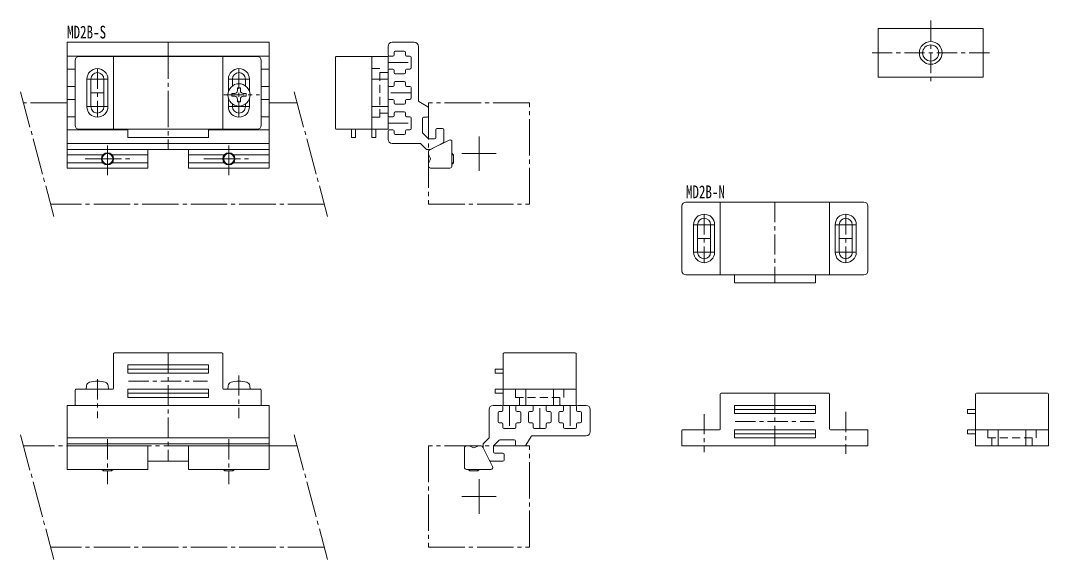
# Model space of a CAD drawing. Units: millimetres on the paper. Extents: x -622 to 995, y -460 to 705.
# Drawn here: x 269 to 523.1, y 151.4 to 284.6 of the extents above; entities that cross this region are included whole.
import ezdxf
from ezdxf.enums import TextEntityAlignment as Align

# ---------------------------------------------------------------- set-up
doc = ezdxf.new("R2010")
doc.units = ezdxf.units.MM
for name, pattern in [('CHAIN1', [8, 5, -1, 1, -1]), ('CHAIN2', [12, 9, -1, 1, -1]), ('DASHED2', [3, 2, -1])]:
    doc.linetypes.add(name, pattern=pattern)
for name, color, linetype, lineweight in [('0-0', 7, 'Continuous', 18), ('0-1', 4, 'Continuous', 18), ('0-8', 4, 'Continuous', 18), ('0-B', 4, 'Continuous', 18)]:
    doc.layers.add(name, color=color, linetype=linetype, lineweight=lineweight)
doc.styles.add('ＭＳ ゴシック', font='')
doc.styles.get('ＭＳ ゴシック').set_extended_font_data('MS Gothic')

msp = doc.modelspace()

# ---------------------------------------------------------------- linework, layer by layer
at = {"layer": '0-0'}
for p, q in [((481.015, 282.629), (481.015, 270.629)), ((330.5, 279.256), (280.5, 279.256)), ((280.5, 279.256), (280.5, 248.156)), ((330.5, 248.156), (330.5, 279.256)), ((359.851, 276.156), (359.851, 278.256)), ((360.851, 279.256), (366.351, 279.256)), ((363.851, 277.056), (361.651, 277.056)), ((367.351, 278.256), (367.351, 264.872)), ((330.5, 275.856), (280.5, 275.856)), ((282.5, 258.756), (282.5, 274.756)), ((327.5, 275.756), (283.5, 275.756)), ((292, 275.756), (292, 257.756)), ((319, 275.756), (319, 257.756)), ((328.5, 258.756), (328.5, 274.756)), ((361.051, 275.856), (360.151, 275.856)), ((361.351, 276.756), (361.351, 276.156)), ((364.151, 276.156), (364.151, 276.756)), ((365.251, 275.856), (364.451, 275.856)), ((365.551, 272.956), (365.551, 275.556)), ((282.5, 272.656), (280.5, 272.656)), ((330.5, 272.656), (328.5, 272.656)), ((359.851, 268.656), (359.851, 272.356)), ((360.151, 272.656), (361.051, 272.656)), ((361.351, 272.356), (361.351, 271.756)), ((364.151, 271.756), (364.151, 272.356)), ((364.451, 272.656), (365.251, 272.656)), ((285.4, 270.156), (285.4, 263.356)), ((286.4, 270.156), (286.4, 263.356)), ((289.6, 270.156), (289.6, 263.356)), ((290.6, 270.156), (290.6, 263.356)), ((320.4, 270.156), (320.4, 267.152)), ((321.4, 270.156), (321.4, 268.493)), ((324.6, 270.156), (324.6, 268.493)), ((325.6, 270.156), (325.6, 267.152)), ((361.651, 271.456), (363.851, 271.456)), ((363.851, 269.556), (361.651, 269.556)), ((481.015, 270.629), (507.015, 270.629)), ((282.5, 268.356), (280.5, 268.356)), ((330.5, 268.356), (328.5, 268.356)), ((361.051, 268.356), (360.151, 268.356)), ((361.351, 269.256), (361.351, 268.656)), ((364.151, 268.656), (364.151, 269.256)), ((365.251, 268.356), (364.451, 268.356)), ((365.551, 265.456), (365.551, 268.056)), ((282.5, 265.156), (280.5, 265.156)), ((320.4, 265.36), (320.4, 263.356)), ((325.6, 265.36), (325.6, 263.356)), ((330.5, 265.156), (328.5, 265.156)), ((359.851, 261.156), (359.851, 264.856)), ((360.151, 265.156), (361.051, 265.156)), ((361.351, 264.856), (361.351, 264.256)), ((364.151, 264.256), (364.151, 264.856)), ((364.451, 265.156), (365.251, 265.156)), ((367.501, 264.613), (369.701, 263.343)), ((321.4, 264.019), (321.4, 263.356)), ((324.6, 264.019), (324.6, 263.356)), ((361.351, 261.756), (361.351, 261.156)), ((361.651, 263.956), (363.851, 263.956)), ((363.851, 262.056), (361.651, 262.056)), ((364.151, 261.156), (364.151, 261.756)), ((369.851, 263.083), (369.851, 261.056)), ((282.5, 260.856), (280.5, 260.856)), ((330.5, 260.856), (328.5, 260.856)), ((361.051, 260.856), (360.151, 260.856)), ((365.251, 260.856), (364.451, 260.856)), ((365.551, 257.956), (365.551, 260.556)), ((368.351, 260.456), (368.351, 256.98)), ((369.551, 260.756), (368.651, 260.756)), ((295.5, 257.656), (280.5, 257.656)), ((327.5, 257.756), (283.5, 257.756)), ((295.5, 257.756), (295.5, 255.756)), ((315.5, 257.756), (315.5, 255.756)), ((330.5, 257.656), (315.5, 257.656)), ((359.851, 255.256), (359.851, 257.356)), ((360.151, 257.656), (361.051, 257.656)), ((361.351, 257.356), (361.351, 256.756)), ((364.151, 256.756), (364.151, 257.356)), ((364.451, 257.656), (365.251, 257.656)), ((368.439, 256.768), (369.763, 255.444)), ((371.651, 255.656), (371.651, 257.656)), ((371.951, 257.956), (373.351, 257.956)), ((373.651, 257.656), (373.651, 254.641)), ((330.5, 254.256), (280.5, 254.256)), ((295.5, 255.756), (315.5, 255.756)), ((367.727, 254.256), (360.851, 254.256)), ((361.651, 256.456), (363.851, 256.456)), ((369.263, 252.844), (367.939, 254.168)), ((369.975, 255.356), (371.351, 255.356)), ((370.127, 252.694), (374.927, 255.094)), ((373.485, 254.373), (370.314, 252.788)), ((375.651, 254.647), (375.651, 248.656)), ((280.5, 252.756), (330.5, 252.756)), ((370.18, 252.756), (369.475, 252.756)), ((369.851, 251.59), (369.851, 252.247)), ((369.851, 248.656), (369.851, 249.322)), ((370.284, 250.706), (369.918, 251.34)), ((369.918, 249.572), (370.284, 250.206)), ((375.151, 248.156), (370.351, 248.156)), ((477.5, 239.772), (433.5, 239.772)), ((442, 239.772), (442, 221.772)), ((469, 239.772), (469, 221.772)), ((432.5, 222.772), (432.5, 238.772)), ((478.5, 222.772), (478.5, 238.772)), ((435.4, 234.172), (435.4, 227.372)), ((436.4, 234.172), (436.4, 227.372)), ((439.6, 234.172), (439.6, 227.372)), ((440.6, 234.172), (440.6, 227.372)), ((470.4, 234.172), (470.4, 227.372)), ((471.4, 234.172), (471.4, 227.372)), ((474.6, 234.172), (474.6, 227.372)), ((475.6, 234.172), (475.6, 227.372)), ((477.5, 221.772), (433.5, 221.772)), ((445.5, 221.772), (445.5, 219.772)), ((465.5, 221.772), (465.5, 219.772)), ((445.5, 219.772), (465.5, 219.772)), ((292, 193.7), (292, 202.3)), ((318.8, 202.5), (292.2, 202.5)), ((319, 193.7), (319, 202.3)), ((295.5, 199.5), (315.5, 199.5)), ((295.5, 199.5), (295.5, 197.5)), ((295.5, 198.5), (315.5, 198.5)), ((315.5, 199.5), (315.5, 197.5)), ((295.5, 197.5), (315.5, 197.5)), ((282.5, 193.3), (282.5, 189.5)), ((282.7, 193.5), (291.8, 193.5)), ((295.5, 193.5), (315.5, 193.5)), ((295.5, 193.5), (295.5, 191.5)), ((315.5, 193.5), (315.5, 191.5)), ((328.3, 193.5), (319.2, 193.5)), ((328.5, 193.3), (328.5, 189.5)), ((295.5, 192.5), (315.5, 192.5)), ((295.5, 191.5), (315.5, 191.5)), ((442, 183.7), (442, 192.3)), ((468.8, 192.5), (442.2, 192.5)), ((469, 183.7), (469, 192.3)), ((280.5, 189.5), (330.5, 189.5)), ((280.5, 189.5), (280.5, 173.7)), ((282.5, 189.5), (328.5, 189.5)), ((330.5, 189.5), (330.5, 173.7)), ((384.851, 181.624), (384.851, 188.5)), ((385.851, 189.5), (387.951, 189.5)), ((388.251, 189.2), (388.251, 188.3)), ((391.451, 188.3), (391.451, 189.2)), ((391.751, 189.5), (395.451, 189.5)), ((395.751, 189.2), (395.751, 188.3)), ((398.951, 188.3), (398.951, 189.2)), ((399.251, 189.5), (402.951, 189.5)), ((403.251, 189.2), (403.251, 188.3)), ((406.451, 188.3), (406.451, 189.2)), ((406.751, 189.5), (408.851, 189.5)), ((409.851, 188.5), (409.851, 183)), ((445.5, 189.5), (465.5, 189.5)), ((445.5, 189.5), (445.5, 187.5)), ((445.5, 188.5), (465.5, 188.5)), ((465.5, 189.5), (465.5, 187.5)), ((387.051, 187.7), (387.051, 185.5)), ((387.951, 188), (387.351, 188)), ((392.351, 188), (391.751, 188)), ((392.651, 185.5), (392.651, 187.7)), ((394.551, 187.7), (394.551, 185.5)), ((395.451, 188), (394.851, 188)), ((399.851, 188), (399.251, 188)), ((400.151, 185.5), (400.151, 187.7)), ((402.051, 187.7), (402.051, 185.5)), ((402.951, 188), (402.351, 188)), ((407.351, 188), (406.751, 188)), ((407.651, 185.5), (407.651, 187.7)), ((445.5, 187.5), (465.5, 187.5)), ((387.351, 185.2), (387.951, 185.2)), ((388.251, 184.9), (388.251, 184.1)), ((388.551, 183.8), (391.151, 183.8)), ((391.451, 184.1), (391.451, 184.9)), ((391.751, 185.2), (392.351, 185.2)), ((394.851, 185.2), (395.451, 185.2)), ((395.751, 184.9), (395.751, 184.1)), ((396.051, 183.8), (398.651, 183.8)), ((398.951, 184.1), (398.951, 184.9)), ((399.251, 185.2), (399.851, 185.2)), ((402.351, 185.2), (402.951, 185.2)), ((403.251, 184.9), (403.251, 184.1)), ((403.551, 183.8), (406.151, 183.8)), ((406.451, 184.1), (406.451, 184.9)), ((406.751, 185.2), (407.351, 185.2)), ((432.5, 183.3), (432.5, 179.5)), ((432.7, 183.5), (441.8, 183.5)), ((445.5, 183.5), (465.5, 183.5)), ((445.5, 183.5), (445.5, 181.5)), ((465.5, 183.5), (465.5, 181.5)), ((478.3, 183.5), (469.2, 183.5)), ((478.5, 183.3), (478.5, 179.5)), ((383.439, 180.088), (384.763, 181.412)), ((387.363, 180.912), (386.039, 179.588)), ((391.051, 181), (387.575, 181)), ((391.351, 179.8), (391.351, 180.7)), ((395.208, 181.85), (393.938, 179.65)), ((408.851, 182), (395.468, 182)), ((445.5, 182.5), (465.5, 182.5)), ((445.5, 181.5), (465.5, 181.5)), ((300.5, 179.5), (280.5, 179.5)), ((300.5, 179.5), (300.5, 173.7)), ((310.5, 179.5), (310.5, 173.7)), ((310.5, 179.5), (330.5, 179.5)), ((378.751, 174.2), (378.751, 179)), ((379.251, 179.5), (379.917, 179.5)), ((380.167, 179.433), (380.801, 179.067)), ((381.301, 179.067), (381.935, 179.433)), ((382.185, 179.5), (382.842, 179.5)), ((383.289, 179.224), (385.689, 174.424)), ((383.351, 179.171), (383.351, 179.876)), ((384.968, 175.866), (383.383, 179.037)), ((385.951, 179.376), (385.951, 178)), ((393.678, 179.5), (391.651, 179.5)), ((432.5, 179.5), (478.5, 179.5)), ((388.251, 175.7), (385.236, 175.7)), ((386.251, 177.7), (388.251, 177.7)), ((388.551, 177.4), (388.551, 176)), ((300.5, 173.7), (280.5, 173.7)), ((291.9, 173.7), (291.5, 173.3)), ((310.5, 173.7), (330.5, 173.7)), ((319.5, 173.3), (319.1, 173.7)), ((321.5, 173.3), (319.5, 173.3)), ((321.9, 173.7), (321.5, 173.3)), ((385.242, 173.7), (379.251, 173.7))]:
    msp.add_line(p, q, dxfattribs=at)
for points in [[(481.015, 282.629), (507.015, 282.629), (507.015, 270.629)], [(375.651, 249.056), (376.051, 249.456), (376.051, 251.456), (375.651, 251.856)], [(291.5, 173.3), (289.5, 173.3), (289.1, 173.7)], [(379.651, 173.7), (380.051, 173.3), (382.051, 173.3), (382.451, 173.7)]]:
    msp.add_lwpolyline(points, dxfattribs=at)
for radius in [2.8, 2]:
    msp.add_circle((494.015, 276.629), radius, dxfattribs=at)
for centre, radius, start, end in [((360.851, 278.256), 1, 90, 180), ((361.651, 276.756), 0.3, 90, 180), ((363.851, 276.756), 0.3, 0, 90), ((366.351, 278.256), 1, 0, 90), ((283.5, 274.756), 1, 90, 180), ((327.5, 274.756), 1, 0, 90), ((360.151, 276.156), 0.3, 180, 270), ((361.051, 276.156), 0.3, 270, 0), ((364.451, 276.156), 0.3, 180, 270), ((365.251, 275.556), 0.3, 0, 90), ((288, 270.156), 2.6, 0, 180), ((323, 270.156), 2.6, 0, 180), ((360.151, 272.356), 0.3, 90, 180), ((361.051, 272.356), 0.3, 0, 90), ((364.451, 272.356), 0.3, 90, 180), ((365.251, 272.956), 0.3, 270, 0), ((288, 270.156), 1.6, 0, 180), ((323, 270.156), 1.6, 0, 180), ((361.651, 271.756), 0.3, 180, 270), ((361.651, 269.256), 0.3, 90, 180), ((363.851, 271.756), 0.3, 270, 0), ((363.851, 269.256), 0.3, 0, 90), ((360.151, 268.656), 0.3, 180, 270), ((361.051, 268.656), 0.3, 270, 0), ((364.451, 268.656), 0.3, 180, 270), ((365.251, 268.056), 0.3, 0, 90), ((360.151, 264.856), 0.3, 90, 180), ((361.051, 264.856), 0.3, 0, 90), ((364.451, 264.856), 0.3, 90, 180), ((365.251, 265.456), 0.3, 270, 0), ((367.651, 264.872), 0.3, 180, 240), ((288, 263.356), 2.6, 180, 0), ((288, 263.356), 1.6, 180, 270.28126), ((288, 263.356), 1.6, 270.28126, 360), ((323, 263.356), 2.6, 180, 0), ((323, 263.356), 1.6, 180, 269.71874), ((323, 263.356), 1.6, 269.71874, 360), ((361.651, 264.256), 0.3, 180, 270), ((361.651, 261.756), 0.3, 90, 180), ((363.851, 264.256), 0.3, 270, 0), ((363.851, 261.756), 0.3, 0, 90), ((369.551, 263.083), 0.3, 0, 60), ((360.151, 261.156), 0.3, 180, 270), ((361.051, 261.156), 0.3, 270, 0), ((364.451, 261.156), 0.3, 180, 270), ((365.251, 260.556), 0.3, 0, 90), ((368.651, 260.456), 0.3, 90, 180), ((369.551, 261.056), 0.3, 270, 0), ((283.5, 258.756), 1, 180, 270), ((327.5, 258.756), 1, 270, 0), ((360.151, 257.356), 0.3, 90, 180), ((361.051, 257.356), 0.3, 0, 90), ((361.651, 256.756), 0.3, 180, 270), ((363.851, 256.756), 0.3, 270, 0), ((364.451, 257.356), 0.3, 90, 180), ((365.251, 257.956), 0.3, 270, 0), ((368.651, 256.98), 0.3, 180, 225), ((371.951, 257.656), 0.3, 90, 180), ((373.351, 257.656), 0.3, 0, 90), ((360.851, 255.256), 1, 180, 270), ((367.727, 253.956), 0.3, 45, 90), ((369.975, 255.656), 0.3, 225, 270), ((371.351, 255.656), 0.3, 270, 0), ((373.351, 254.641), 0.3, 296.56505, 0), ((375.151, 254.647), 0.5, 0, 116.56505), ((369.475, 253.056), 0.3, 225, 270), ((370.351, 252.247), 0.5, 116.56505, 180), ((370.351, 251.59), 0.5, 180, 209.99737), ((370.18, 253.056), 0.3, 270, 296.56505), ((370.351, 249.322), 0.5, 149.99931, 180), ((369.851, 250.456), 0.5, 329.99931, 29.99737), ((370.351, 248.656), 0.5, 180, 270), ((375.151, 248.656), 0.5, 270, 0), ((433.5, 238.772), 1, 90, 180), ((477.5, 238.772), 1, 0, 90), ((438, 234.172), 2.6, 0, 180), ((473, 234.172), 2.6, 0, 180), ((438, 234.172), 1.6, 0, 180), ((473, 234.172), 1.6, 0, 180), ((438, 227.372), 2.6, 180, 0), ((438, 227.372), 1.6, 180, 270.28126), ((438, 227.372), 1.6, 270.28126, 360), ((473, 227.372), 2.6, 180, 0), ((473, 227.372), 1.6, 180, 269.71874), ((473, 227.372), 1.6, 269.71874, 360), ((433.5, 222.772), 1, 180, 270), ((477.5, 222.772), 1, 270, 0), ((292.2, 202.3), 0.2, 90, 180), ((318.8, 202.3), 0.2, 0, 90), ((282.7, 193.3), 0.2, 90, 180), ((291.8, 193.7), 0.2, 270, 0), ((319.2, 193.7), 0.2, 180, 270), ((328.3, 193.3), 0.2, 0, 90), ((442.2, 192.3), 0.2, 90, 180), ((468.8, 192.3), 0.2, 0, 90), ((385.851, 188.5), 1, 90, 180), ((387.951, 189.2), 0.3, 0, 90), ((387.951, 188.3), 0.3, 270, 0), ((391.751, 189.2), 0.3, 90, 180), ((391.751, 188.3), 0.3, 180, 270), ((395.451, 189.2), 0.3, 0, 90), ((395.451, 188.3), 0.3, 270, 0), ((399.251, 189.2), 0.3, 90, 180), ((399.251, 188.3), 0.3, 180, 270), ((402.951, 189.2), 0.3, 0, 90), ((402.951, 188.3), 0.3, 270, 0), ((406.751, 189.2), 0.3, 90, 180), ((406.751, 188.3), 0.3, 180, 270), ((408.851, 188.5), 1, 0, 90), ((387.351, 187.7), 0.3, 90, 180), ((392.351, 187.7), 0.3, 0, 90), ((394.851, 187.7), 0.3, 90, 180), ((399.851, 187.7), 0.3, 0, 90), ((402.351, 187.7), 0.3, 90, 180), ((407.351, 187.7), 0.3, 0, 90), ((387.351, 185.5), 0.3, 180, 270), ((387.951, 184.9), 0.3, 0, 90), ((388.551, 184.1), 0.3, 180, 270), ((391.151, 184.1), 0.3, 270, 0), ((391.751, 184.9), 0.3, 90, 180), ((392.351, 185.5), 0.3, 270, 0), ((394.851, 185.5), 0.3, 180, 270), ((395.451, 184.9), 0.3, 0, 90), ((396.051, 184.1), 0.3, 180, 270), ((398.651, 184.1), 0.3, 270, 0), ((399.251, 184.9), 0.3, 90, 180), ((399.851, 185.5), 0.3, 270, 0), ((402.351, 185.5), 0.3, 180, 270), ((402.951, 184.9), 0.3, 0, 90), ((403.551, 184.1), 0.3, 180, 270), ((406.151, 184.1), 0.3, 270, 0), ((406.751, 184.9), 0.3, 90, 180), ((407.351, 185.5), 0.3, 270, 0), ((408.851, 183), 1, 270, 0), ((432.7, 183.3), 0.2, 90, 180), ((441.8, 183.7), 0.2, 270, 0), ((469.2, 183.7), 0.2, 180, 270), ((478.3, 183.3), 0.2, 0, 90), ((384.551, 181.624), 0.3, 315, 0), ((387.575, 180.7), 0.3, 90, 135), ((391.051, 180.7), 0.3, 0, 90), ((395.468, 181.7), 0.3, 90, 150), ((379.251, 179), 0.5, 90, 180), ((379.917, 179), 0.5, 59.99932, 90), ((381.051, 179.5), 0.5, 239.99931, 299.99737), ((382.185, 179), 0.5, 90, 119.99737), ((382.842, 179), 0.5, 26.56505, 90), ((383.651, 179.876), 0.3, 135, 180), ((383.651, 179.171), 0.3, 180, 206.56505), ((386.251, 179.376), 0.3, 135, 180), ((386.251, 178), 0.3, 180, 270), ((391.651, 179.8), 0.3, 180, 270), ((393.678, 179.8), 0.3, 270, 330), ((385.236, 176), 0.3, 206.56505, 270), ((388.251, 177.4), 0.3, 0, 90), ((388.251, 176), 0.3, 270, 0), ((379.251, 174.2), 0.5, 180, 270), ((385.242, 174.2), 0.5, 270, 26.56505)]:
    msp.add_arc(centre, radius, start, end, dxfattribs=at)
at = {"layer": '0-1', "linetype": 'CHAIN1'}
for p, q in [((494.015, 284.629), (494.015, 268.629)), ((479.515, 276.629), (508.515, 276.629)), ((288, 272.756), (288, 260.756)), ((323, 272.756), (323, 260.756)), ((359.851, 274.256), (365.551, 274.256)), ((285.4, 270.156), (290.6, 270.156)), ((325.6, 270.156), (320.4, 270.156)), ((286.4, 266.756), (289.6, 266.756)), ((319.292, 266.256), (328.114, 266.256)), ((365.551, 266.756), (359.851, 266.756)), ((285.4, 263.356), (290.6, 263.356)), ((325.6, 263.356), (320.4, 263.356)), ((359.851, 259.256), (365.577, 259.256)), ((455.5, 239.772), (455.5, 219.772)), ((438, 236.772), (438, 224.772)), ((473, 236.772), (473, 224.772)), ((435.4, 234.172), (440.6, 234.172)), ((475.6, 234.172), (470.4, 234.172)), ((436.4, 230.772), (439.6, 230.772)), ((474.6, 230.772), (471.4, 230.772)), ((435.4, 227.372), (440.6, 227.372)), ((475.6, 227.372), (470.4, 227.372)), ((305.5, 202.5), (305.5, 175.7)), ((288, 195.997), (288, 186.39)), ((323, 196.937), (323, 186.39)), ((295.706, 195.5), (315.218, 195.5)), ((455.5, 192.5), (455.5, 179.5)), ((389.851, 189.5), (389.851, 183.774)), ((397.351, 183.8), (397.351, 189.5)), ((404.851, 189.5), (404.851, 183.8)), ((438, 187.384), (438, 177.991)), ((473, 187.912), (473, 177.568)), ((445.706, 185.5), (465.218, 185.5)), ((290.5, 181.171), (290.5, 170.029)), ((320.5, 181.171), (320.5, 170.029))]:
    msp.add_line(p, q, dxfattribs=at)
at = {"layer": '0-1', "linetype": 'CHAIN2'}
for p, q in [((305.5, 279.256), (305.5, 252.756)), ((269.007, 266.979), (277.257, 236.192)), ((336.66, 266.979), (344.909, 236.192)), ((280.5, 264.256), (269.737, 264.256)), ((337.39, 264.256), (330.5, 264.256)), ((382.351, 247.506), (382.351, 256.006)), ((290.5, 253.771), (290.5, 246.381)), ((320.5, 253.771), (320.5, 246.381)), ((378.101, 251.756), (386.601, 251.756)), ((284.983, 250.456), (297.04, 250.456)), ((314.348, 250.456), (325.627, 250.456)), ((344.089, 239.256), (276.436, 239.256)), ((269.007, 182.224), (277.257, 151.437)), ((336.66, 182.224), (344.909, 151.437)), ((337.39, 179.5), (269.737, 179.5)), ((382.351, 171.25), (382.351, 162.75)), ((378.101, 167), (386.601, 167)), ((344.089, 154.5), (276.436, 154.5))]:
    msp.add_line(p, q, dxfattribs=at)
at = {"layer": '0-1'}
for p, q in [((322.65, 268.006), (323.35, 268.006)), ((322.65, 267.306), (322.65, 268.006)), ((323.35, 267.306), (323.35, 268.006)), ((321.25, 265.906), (321.25, 266.606)), ((321.95, 266.606), (321.25, 266.606)), ((321.95, 265.906), (321.25, 265.906)), ((322.65, 265.206), (322.65, 264.506)), ((322.65, 264.506), (323.35, 264.506)), ((323.35, 265.206), (323.35, 264.506)), ((324.05, 266.606), (324.75, 266.606)), ((324.05, 265.906), (324.75, 265.906)), ((324.75, 265.906), (324.75, 266.606)), ((280.5, 251.456), (289.382, 251.456)), ((280.5, 249.456), (289.382, 249.456)), ((291.618, 251.456), (300.5, 251.456)), ((291.618, 249.456), (300.5, 249.456)), ((310.5, 251.456), (319.382, 251.456)), ((310.5, 249.456), (319.382, 249.456)), ((321.618, 251.456), (330.5, 251.456)), ((321.618, 249.456), (330.5, 249.456)), ((375.651, 251.456), (376.051, 251.456)), ((376.051, 249.456), (375.651, 249.456)), ((285.25, 193.5), (285.324, 194.347)), ((290.75, 193.5), (290.676, 194.347)), ((320.25, 193.5), (320.324, 194.347)), ((325.75, 193.5), (325.676, 194.347)), ((289.5, 173.7), (289.5, 173.3)), ((291.5, 173.3), (291.5, 173.7)), ((319.5, 173.7), (319.5, 173.3)), ((321.5, 173.3), (321.5, 173.7)), ((380.051, 173.3), (380.051, 173.7)), ((382.051, 173.7), (382.051, 173.3))]:
    msp.add_line(p, q, dxfattribs=at)
at = {"layer": '0-1', "linetype": 'CHAIN2'}
for points in [[(394.851, 239.256), (394.851, 264.256), (369.851, 264.256), (369.851, 239.256)], [(369.851, 154.5), (394.851, 154.5), (394.851, 179.5), (369.851, 179.5)]]:
    msp.add_lwpolyline(points, close=True, dxfattribs=at)
at = {"layer": '0-1'}
for centre, radius in [((323, 266.256), 2.75), ((290.5, 250.456), 1.5), ((290.5, 250.456), 1.3), ((320.5, 250.456), 1.5), ((320.5, 250.456), 1.3)]:
    msp.add_circle(centre, radius, dxfattribs=at)
for centre, radius, start, end in [((321.95, 267.306), 0.7, 270, 0), ((324.05, 267.306), 0.7, 180, 270), ((321.95, 265.206), 0.7, 0, 90), ((324.05, 265.206), 0.7, 90, 180), ((286.32, 194.26), 1, 106.25702, 175), ((288, 188.5), 7, 73.74297, 106.25702), ((289.68, 194.26), 1, 4.99998, 73.74297), ((321.32, 194.26), 1, 106.25702, 175), ((323, 188.5), 7, 73.74297, 106.25702), ((324.68, 194.26), 1, 4.99998, 73.74297)]:
    msp.add_arc(centre, radius, start, end, dxfattribs=at)
at = {"layer": '0-8'}
for p, q in [((300.5, 248.156), (300.5, 252.756)), ((310.5, 248.156), (310.5, 252.756)), ((300.5, 248.156), (280.5, 248.156)), ((330.5, 248.156), (310.5, 248.156)), ((280.5, 181.5), (330.5, 181.5)), ((280.5, 180), (330.5, 180)), ((300.5, 175.7), (310.5, 175.7))]:
    msp.add_line(p, q, dxfattribs=at)
at = {"layer": '0-B'}
for p, q in [((346.851, 257.956), (346.851, 275.556)), ((347.051, 275.756), (359.851, 275.756)), ((355.851, 257.956), (355.851, 275.556)), ((359.851, 275.756), (359.851, 257.756)), ((347.051, 257.756), (359.851, 257.756)), ((350.851, 257.756), (350.851, 255.756)), ((355.851, 257.756), (355.851, 255.756)), ((356.851, 257.756), (356.851, 255.756)), ((355.851, 255.756), (356.851, 255.756)), ((388.351, 202.3), (388.351, 189.5)), ((388.551, 202.5), (406.151, 202.5)), ((406.351, 202.3), (406.351, 189.5)), ((388.351, 198.5), (386.351, 198.5)), ((386.351, 193.5), (386.351, 192.5)), ((388.351, 193.5), (386.351, 193.5)), ((388.551, 193.5), (406.151, 193.5)), ((388.351, 192.5), (386.351, 192.5)), ((505.12, 192.3), (505.12, 179.5)), ((505.32, 192.5), (522.92, 192.5)), ((406.351, 189.5), (388.351, 189.5)), ((505.12, 188.5), (503.12, 188.5)), ((503.12, 183.5), (503.12, 182.5)), ((505.12, 183.5), (503.12, 183.5)), ((505.32, 183.5), (522.92, 183.5)), ((505.12, 182.5), (503.12, 182.5))]:
    msp.add_line(p, q, dxfattribs=at)
at = {"layer": '0-B', "linetype": 'DASHED2'}
for p, q in [((355.851, 272.756), (357.851, 272.756)), ((357.851, 271.756), (359.851, 271.756)), ((357.851, 261.756), (359.851, 261.756)), ((403.351, 193.5), (403.351, 191.5)), ((392.351, 191.5), (392.351, 189.5)), ((402.351, 191.5), (402.351, 189.5)), ((520.12, 183.5), (520.12, 181.5)), ((509.12, 181.5), (509.12, 179.5)), ((519.12, 181.5), (519.12, 179.5))]:
    msp.add_line(p, q, dxfattribs=at)
at = {"layer": '0-B', "linetype": 'CHAIN1'}
for p, q in [((355.851, 270.156), (359.851, 270.156)), ((355.851, 263.356), (359.851, 263.356)), ((393.951, 193.5), (393.951, 189.5)), ((400.751, 193.5), (400.751, 189.5)), ((510.72, 183.5), (510.72, 179.5)), ((517.52, 183.5), (517.52, 179.5))]:
    msp.add_line(p, q, dxfattribs=at)
at = {"layer": '0-B', "linetype": 'DASHED2'}
for points in [[(355.851, 260.756), (357.851, 260.756), (357.851, 272.756)], [(391.351, 193.5), (391.351, 191.5), (403.351, 191.5)], [(508.12, 183.5), (508.12, 181.5), (520.12, 181.5)]]:
    msp.add_lwpolyline(points, dxfattribs=at)
at = {"layer": '0-B'}
for points in [[(351.851, 257.756), (351.851, 255.756), (350.851, 255.756)], [(388.351, 197.5), (386.351, 197.5), (386.351, 198.5)], [(523.12, 192.3), (523.12, 179.5), (505.12, 179.5)], [(505.12, 187.5), (503.12, 187.5), (503.12, 188.5)]]:
    msp.add_lwpolyline(points, dxfattribs=at)
for centre, start, end in [((347.051, 275.556), 90, 180), ((356.051, 275.556), 90, 180), ((347.051, 257.956), 180, 270), ((356.051, 257.956), 180, 270), ((388.551, 202.3), 90, 180), ((406.151, 202.3), 0, 90), ((388.551, 193.3), 90, 180), ((406.151, 193.3), 0, 90), ((505.32, 192.3), 90, 180), ((522.92, 192.3), 0, 90), ((505.32, 183.3), 90, 180), ((522.92, 183.3), 0, 90)]:
    msp.add_arc(centre, 0.2, start, end, dxfattribs=at)

# ---------------------------------------------------------------- texts
at = {"layer": '0-0', "style": 'ＭＳ ゴシック', "width": 0.75}
for s, p in [('MD2B-S', (280.5, 279.256)), ('MD2B-N', (433.5, 239.772))]:
    msp.add_text(s, height=3.152, dxfattribs=at).set_placement(p, align=Align.BOTTOM_LEFT)

doc.saveas('drawing.dxf')
